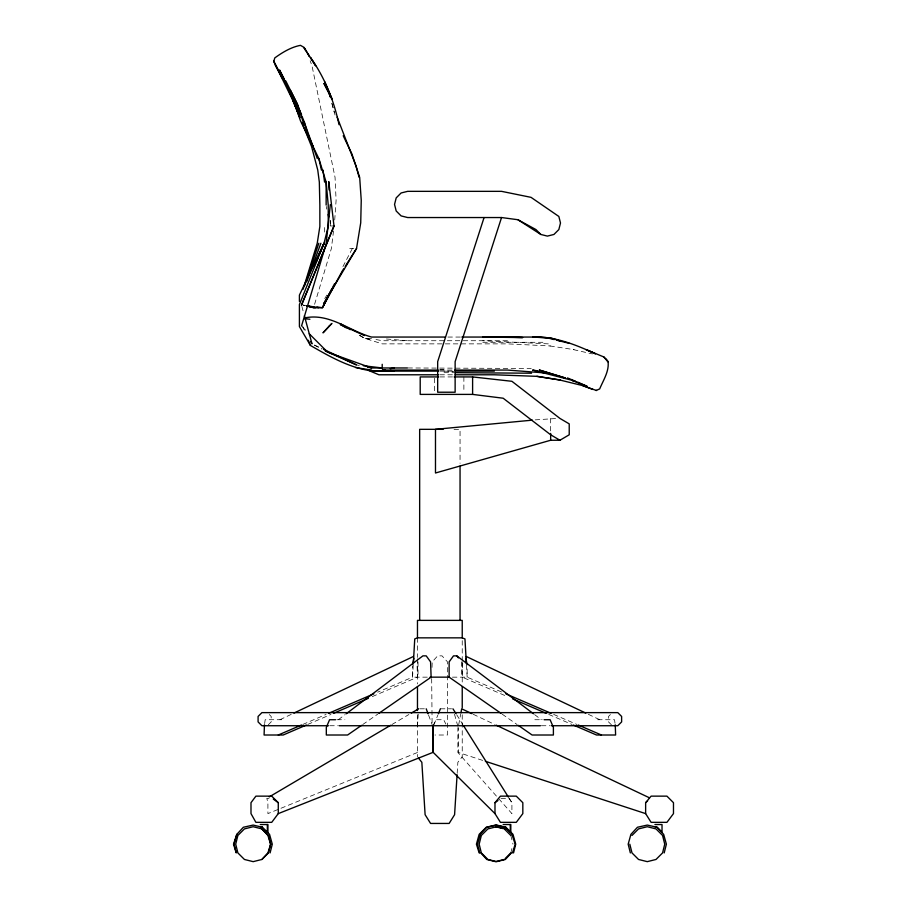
<?xml version="1.0" encoding="UTF-8"?>
<svg xmlns="http://www.w3.org/2000/svg" width="907" height="907" viewBox="0 0 907 907"><rect width="100%" height="100%" fill="white"/><g stroke="black" fill="none" stroke-linecap="round" stroke-linejoin="round"><path stroke-width="0.68" stroke-dasharray="4.54 3.4" d="M324.4 232.079L324.57 226.489M432.015 667.427L432.208 661.872L437.673 655.863L442.038 655.863L447.491 661.872L447.491 735.01L434.986 735.01M462.729 663.255L462.23 677.155L507.421 696.621M413.263 664.865L412.56 677.155L377.697 692.177M417.469 726.28L418.229 714.183M457.173 773.331L457.865 762.299L462.23 756.846L462.23 714.739M334.717 220.016L336.1 200.368L335.046 177.398L311.997 65.792L310.16 60.803M333.538 230.922L331.384 248.495L314.378 305.013M264.64 723.548L265.184 719.727L282.1 719.727M458.67 724.931L460.677 714.183M510.811 852.92L512.376 846.673M433.807 725.033L437.866 715.045M432.752 726.28L436.029 719.727L443.67 719.727L445.859 724.092M352.347 248.495L342.733 267.009M324.751 298.652L326.871 295.07M268.313 724.772L271.182 721.915L271.182 716.451L269.277 714.546M610.434 714.546L608.518 716.451L608.518 721.915L611.386 724.772M338.322 719.727L345.091 714.614M362.687 724.568L377.765 714.115M391.858 724.568L408.853 714.535M279.923 719.727L291.362 714.308M302.813 724.444L326.055 714.421M307.722 724.444L330.964 714.421M372.278 696.621L417.469 677.155L416.982 663.255M417.469 752.481L267.905 813.613L267.905 802.695L266.817 798.33L270.91 798.33M535.209 419.884L557.295 418.422M334.003 225.968L330.329 225.968L329.865 223.405M349.717 248.495L353.809 248.495M447.888 337.053L460.461 337.053M507.455 340.726L382.21 340.726L372.89 338.889M482.819 342.29L544.654 342.29M359.682 335.341L364.399 338.186L382.21 343.866L507.455 343.866L550.424 345.964M407.946 367.97L531.253 368.469M439.51 370.067L456.278 370.067M439.895 371.11L453.829 371.11M444.045 372.686L453.829 372.686M439.895 374.784L453.829 374.784M440.031 376.927L454.192 376.927M454.044 429.328L460.053 429.328L460.053 463.296M427.299 677.155L412.56 677.155L412.56 666.033M452.412 677.155L467.15 677.155L502.013 692.177M419.839 708.809L426.211 708.809M440.394 708.809L451.561 708.809M336.916 719.727L344.875 719.727M534.835 719.727L542.783 719.727M597.611 719.727L614.527 719.727L615.071 723.548M329.729 725.736L338.322 725.736M541.377 725.736L549.982 725.736M500.993 798.33L509.178 798.33L511.911 802.695L511.911 813.613L457.865 752.481L457.865 727.652M439.895 369.41L444.045 369.546M444.045 371.11L453.829 371.417M548.327 343.866L482.819 340.726M371.553 338.628L364.399 338.186L371.553 339.672M386.405 338.98L407.368 340.726M549.903 345.964L574.006 349.626M305.704 305.523L303.085 305.092L305.704 305.75M356.53 364.92L359.263 365.476M573.473 349.626L592.464 353.945M482.66 760.395L458.409 752.481L458.409 727.652M553.655 714.421L576.897 724.444M548.746 714.421L571.977 724.444M314.536 345.068L322.178 348.673M588.337 714.308L599.788 719.727M473.171 714.251L494.871 724.534M314.412 345.159L321.668 349.025M359.569 335.443L363.185 337.506M502.138 714.115L517.126 724.568M534.608 714.614L541.377 719.727M302.485 327.019L307.337 331.871M456.686 714.75L462.695 724.33M508.918 797.945L511.911 802.695M302.564 325.976L304.661 331.168M428.546 715.045L432.288 725.033M454.464 714.183L457.865 726.28M331.905 103.511L334.354 112.479M301.872 306.43L303.686 313.108M331.905 103.251L335.046 115.042M510.811 835.449L512.999 844.179M326.271 206.422L326.531 209.098M466.447 664.865L467.15 677.155L467.15 666.033M330.137 220.412L330.329 225.968L330.329 220.616M431.675 678.561L432.117 725.135M550.662 418.422L550.662 432.061M463.874 376.927L463.874 391.711M462.23 640.648L462.23 660.205M462.23 661.6L462.23 683.969M461.686 661.872L461.686 677.155M434.396 378.276L434.396 391.711M418.025 661.872L418.025 677.155M417.469 637.848L417.469 657.416M417.469 658.811L417.469 683.969M417.469 714.739L417.469 756.846"/><path stroke-width="1.36" d="M413.343 663.505L414.748 638.936L417.469 637.848L462.23 637.848L464.962 638.936L466.368 663.505M457.094 774.714L454.588 814.701L449.135 823.443L430.576 823.443L425.111 814.701L421.846 762.299L418.342 757.935M330.329 204.563L326.146 243.779L301.509 326.055M264.447 724.818L264.084 735.01L283.188 735.01L306.43 724.999M333.821 285.524L323.516 304.038L356.53 248.495L360.725 222.816L361.247 200.368L359.682 177.398L351.859 153.827L343.22 135.744M460.937 712.845L461.686 708.809L471.901 713.65M270.093 852.92L272.281 844.179L269.549 834.361L262.452 827.263L260.808 826.719M513.543 852.92L515.732 844.179L512.999 834.361L505.902 827.263L504.269 826.719M664.196 852.92L666.384 844.179L663.652 834.361L657.099 827.263L654.922 826.719M236.795 834.361L234.063 844.179L236.251 852.92L233.518 844.179L236.795 834.361L243.348 827.263L253.166 825.075L262.452 827.263L260.264 826.719M303.142 289.242L317.235 243.257L319.854 226.489L319.854 205.084L319.332 182.114L317.756 170.062L311.555 146.48L301.94 122.422M512.455 852.92L515.176 844.179L511.911 834.361L505.358 827.263L503.17 826.719M484.066 217.544L437.673 361.644L437.673 392.221L455.133 392.221L455.133 361.644L501.537 217.544L517.908 219.721L535.924 229.55L540.833 234.46L547.386 236.103L553.939 234.46L558.848 229.55L560.492 222.997L558.848 216.456L531.014 197.341L501.537 191.343L407.651 191.343L401.098 192.976L396.189 197.896L394.545 204.438L396.189 210.991L401.098 215.9L407.651 217.544L501.537 217.544M298.891 114.316L292.61 99.328L298.891 114.804L292.077 98.795L273.744 61.597L274.787 57.923C282.406 52.402 291.124 47.107 300.466 45.35L304.128 47.447L309.378 56.359L307.87 53.955M304.707 285.558L318.81 243.257M413.875 658.267L412.56 664.65M306.736 281.589L320.897 243.257M438.376 713.798L440.394 708.809M334.003 225.968L301.509 305.092L334.003 225.968L328.765 181.593L329.06 189.914M316.384 261.352L318.028 257.475M319.117 254.89L324.048 243.257L328.232 226.489L328.232 205.084L326.146 182.114L318.845 158.544L300.466 120.812L294.696 104.044L284.22 79.941L291.839 95.961M316.384 261.193L318.028 257.35M319.117 254.788L324.048 243.257L299.412 295.138L299.412 301.419M313.731 266.511L324.048 243.257L299.412 304.571L299.412 326.577L310.421 345.442C330.035 356.746 350.612 368.559 373.48 371.11L438.512 371.11M331.928 288.959L322.473 307.711L313.561 307.711L307.02 306.067M332.007 288.811L322.473 307.711L316.928 306.963M333.277 286.295L334.547 283.766M322.994 306.657L341.055 273.245M341.417 272.383L343.685 268.801M345.204 266.409L356.53 248.495M278.279 813.613L271.726 822.343L255.899 822.343L250.99 813.613L250.99 802.695L255.899 796.142L271.726 796.142L278.279 802.695L278.279 813.613L432.752 752.481L432.752 726.28M494.984 813.613L494.984 802.695L500.449 796.142L516.276 796.142L522.829 802.695L522.829 813.613L516.276 822.343L500.449 822.343L494.984 813.613L433.308 752.481L433.308 726.28M645.637 802.695L651.101 796.142L666.928 796.142L673.482 802.695L673.482 813.613L666.928 822.343L651.101 822.343L645.637 813.613L645.637 802.695L647.609 800.949M261.908 859.462L267.905 852.92L270.637 844.179L268.461 835.449L261.908 828.896L253.166 826.719L244.436 828.896L237.883 835.449L235.707 844.179L237.883 852.92L244.436 859.462L253.166 861.65L261.908 859.462L268.461 852.92L270.637 844.179L267.905 835.449L261.908 828.896M511.355 852.92L505.358 859.462L496.628 861.65L487.887 859.462L481.334 852.92L479.157 844.179L481.334 835.449L487.887 828.896L496.628 826.719L505.358 828.896M505.199 858.532L510.811 852.92M631.998 835.449L638.539 828.896L647.281 826.719L656.01 828.896L662.563 835.449L664.74 844.179L662.563 852.92L656.01 859.462L647.281 861.65L638.539 859.462L631.998 852.92L629.809 844.179M346.225 713.764L422.934 655.863L426.211 655.863L430.576 661.872L431.12 677.155L378.922 713.31M494.984 802.695L497.988 800.518M361.519 725.373L347.608 735.01L326.316 735.01L326.316 727.369L329.592 719.727L335.59 719.727M269.243 796.902L390.645 725.283M411.279 713.106L418.569 708.809M532.398 420.145L435.485 429.328L435.485 473L550.662 440.246L559.936 440.246L569.222 434.793L569.222 423.875L559.936 418.422L511.911 381.303L472.604 376.927L454.192 376.927M596.012 390.509L599.674 388.933C603.246 380.294 609.311 371.314 608.064 361.689L605.967 359.059M293.913 713.095L413.467 656.464M278.279 735.01L301.521 724.999M328.64 713.31L373.831 693.844M333.549 713.31L368.412 698.288M504.269 859.462L495.528 861.65L486.798 859.462L480.789 852.92M384.885 369.603L382.21 370.067L438.104 370.067M390.248 368.673L394.262 367.97M304.661 317.926C329.672 312.722 349.184 330.964 371.553 337.053L445.099 337.053M461.867 337.053L539.416 337.053C559.086 337.971 577.804 345.646 595.491 353.821L586.058 349.626L603.869 356.973L608.064 361.689L603.869 356.973M367.46 367.142L371.553 367.97L407.368 367.97M454.872 370.067L507.455 370.067L546.025 373.004M455.223 371.11L494.349 371.11M455.223 372.686L531.559 373.208M438.512 374.784L378.933 374.784L368.934 370.589L394.262 371.11M455.223 374.784L494.349 374.784L537.318 376.36L560.379 380.022M438.614 376.927L420.202 376.927L420.202 394.398L472.604 394.398L503.17 398.218L550.662 434.793L559.936 440.246M443.126 429.328L419.658 429.328L419.658 620.377M533.486 713.764L456.777 655.863L453.5 655.863L449.135 661.872L449.135 677.155L500.993 713.31M430.031 677.155L449.135 677.155M544.109 719.727L550.118 719.727L553.395 727.369L553.395 735.01L532.103 735.01L518.271 725.373M328.402 725.736L261.908 725.736L258.087 721.915L258.087 716.451L261.908 712.63L617.803 712.63L621.624 716.451L621.624 721.915L617.803 725.736L551.309 725.736M339.286 725.736L540.425 725.736M260.264 824.531L267.905 824.531L267.905 832.173L265.728 830.54M503.17 824.531L510.811 824.531L510.811 832.173M654.922 824.531L662.019 824.531L662.019 832.173L657.099 827.263L647.281 825.075L637.451 827.263L630.898 834.361L628.177 844.179L630.354 852.92M482.819 337.053L522.647 337.574L504.303 337.053M304.661 318.708L309.899 319.241M363.288 365.725L382.21 367.97L382.21 364.308M355.487 367.539L371.553 370.067M538.032 370.929L532.602 370.067L575.049 381.076L567.419 377.924M536.797 376.36L559.857 380.022L583.439 385.792L592.872 389.454M307.02 305.75L318.81 307.711M306.861 305.874L315.659 307.711M505.902 827.263L496.628 825.075L486.798 827.263L480.245 834.361L477.513 844.179L479.701 852.92M307.212 306.067L314.094 307.711M554.234 339.581L546.229 337.574L532.602 337.053L551.467 338.107L560.9 341.247M556.898 340.25L569.29 343.345M495.528 826.719L503.022 828.59M596.534 390.509L582.906 385.792M576.364 381.722L572.43 380.543L587.101 386.314L577.668 382.119M485.347 761.279L645.637 813.613M329.037 352.732L371.553 367.97M505.879 693.844L551.071 713.31M578.19 724.999L601.432 735.01M512.591 698.843L546.161 713.31M573.269 724.999L596.511 735.01L615.615 735.01L615.252 724.818M325.296 350.964L356.53 364.92L323.448 349.274M364.399 335.567L340.295 324.479L346.315 327.903M466.232 656.464L585.797 713.095M496.14 725.147L649.276 797.729M340.817 323.958L350.249 329.649M517.908 219.721L540.833 234.46M273.279 799.056L278.279 802.695M309.276 333.81L327.71 352.256M504.269 828.896L510.811 835.449M456.777 655.863L458.409 657.87M452.956 708.809L455.949 713.582M463.398 725.453L508.43 797.14M305.625 50.361L304.128 47.969L315.659 65.792L310.421 57.402C324.695 77.435 333.957 100.7 339.037 124.69M310.591 341.497L311.997 343.866L304.401 315.783M275.309 65.259L282.644 78.365L273.744 61.075M290.512 90.417L297.315 104.044L301.509 115.042L279.503 69.975L284.458 79.51M331.905 98.795L324.048 83.603L331.905 98.795L324.57 81.505M285.796 80.984L297.315 104.044L304.128 124.996M296.498 103.863L301.509 115.042M293.006 98.432L294.174 100.892M313.13 146.48L307.802 133.907L304.128 121.855L317.28 158.544M308.323 340.25L310.421 345.442M292.077 97.491L294.174 102.729M292.61 99.328L299.945 117.661L295.501 104.77M302.02 116.323L304.537 122.683M426.211 708.809L428.081 713.798M337.143 117.139L356.009 165.879L359.149 177.398M465.835 658.267L467.15 664.65M296.362 107.23L298.981 114.826M479.157 852.92L476.424 844.179L479.157 834.361L486.254 827.263L495.528 825.075L505.358 827.263L510.267 832.173L510.267 824.531M330.159 96.709L328.765 91.46L330.159 96.822M318.845 158.544L321.429 170.062M328.232 214.437L328.708 217M322.994 170.062L324.57 182.114M550.662 433.433L550.662 440.246M472.604 376.927L472.604 394.398M462.23 637.848L462.23 620.377L417.469 620.377L417.469 637.848M462.23 686.758L462.23 707.721M460.053 466.13L460.053 620.377M417.469 686.758L417.469 710.521M326.146 182.114L326.146 205.084M267.361 824.531L267.361 832.173M329.286 326.055L322.994 332.858L331.905 323.425L329.286 326.055M565.095 377.924L539.416 370.067L565.095 377.924"/></g></svg>
